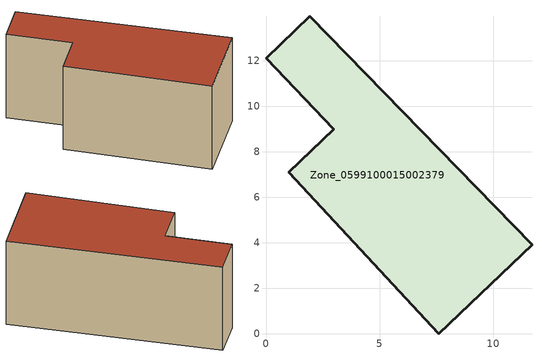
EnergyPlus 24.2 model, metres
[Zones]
Zone_0599100015002379
 floor ground (C_G): 1.92,13.96 11.7,3.92 7.6,0 1.01,7.1 2.98,8.99 0,12.11 z0.81
 wall outside (C_F): 11.7,3.92 1.92,13.96 0,12.11 2.98,8.99 1.01,7.1 7.6,0 11.7,3.92 z0.81:7.12
 roof outside (C_R): 7.6,0 11.7,3.92 1.92,13.96 0,12.11 2.98,8.99 1.01,7.1 z7.12
[BUILDING]
Pand.0599100015002379: North Axis=0; Terrain=City; Loads Convergence Tolerance Value=0.04; Temperature Convergence Tolerance Value=0.4; Solar Distribution=FullExterior; Maximum Number of Warmup Days=25; Minimum Number of Warmup Days=1
[Site:Location]
Rotterdam.The.Hague.AP_ZH_NLD Design_Conditions: Latitude=51.96; Longitude=4.45; Time Zone=1; Elevation=-4.5
[SITE:GROUNDTEMPERATURE:BUILDINGSURFACE]
18, 18, 18, 18, 18, 18, 18, 18, 18, 18, 18, 18
[MATERIAL] Thermal Absorptance=0.9; Solar Absorptance=0.7; Visible Absorptance=0.7
Name | Roughness | Thickness | Conductivity | Density | Specific Heat
G.TC.1975-1991 | MediumSmooth | 0.15 | 0.288461 | 540 | 1210
F.TC.1975-1991 | Rough | 0.3 | 0.230769 | 1920 | 840
R.TC.1975-1991 | MediumRough | 0.2 | 0.153846 | 1500 | 1000
[CONSTRUCTION]
C_G: G.TC.1975-1991
C_F: F.TC.1975-1991
C_R: R.TC.1975-1991
[ZONE]
Zone_0599100015002379: Type=1; Multiplier=1; Ceiling Height=Autocalculate; Volume=Autocalculate; Floor Area=autocalculate; Part of Total Floor Area=Yes
[ZONEINFILTRATION:DESIGNFLOWRATE]
Infil_Zone_0599100015002379: Zone or ZoneList or Space or SpaceList=Zone_0599100015002379; Schedule=AlwaysOn; Design Flow Rate Calculation Method=Flow/Area; Flow Rate per Floor Area=0.003; Constant Term Coefficient=1; Temperature Term Coefficient=0; Velocity Term Coefficient=0; Velocity Squared Term Coefficient=0
[HVACTEMPLATE:ZONE:IDEALLOADSAIRSYSTEM]
Zone_0599100015002379: Maximum Heating Supply Air Temperature=50; Minimum Cooling Supply Air Temperature=13; Maximum Heating Supply Air Humidity Ratio=0.0156; Minimum Cooling Supply Air Humidity Ratio=0.0077; Heating Limit=NoLimit; Cooling Limit=NoLimit; Dehumidification Control Type=ConstantSensibleHeatRatio; Cooling Sensible Heat Ratio=0.7; Dehumidification Setpoint=60; Humidification Control Type=None; Humidification Setpoint=30; Outdoor Air Method=None; Outdoor Air Flow Rate per Person=0.00944; Outdoor Air Flow Rate per Zone Floor Area=0; Outdoor Air Flow Rate per Zone=0; Demand Controlled Ventilation Type=None; Outdoor Air Economizer Type=NoEconomizer; Heat Recovery Type=None; Sensible Heat Recovery Effectiveness=0.7; Latent Heat Recovery Effectiveness=0.65
[ZONECONTROL:THERMOSTAT]
ThermostatControl_Zone_0599100015002379: Zone or ZoneList=Zone_0599100015002379; Control Type Schedule=DualSetpointControlType; Control 1=Thermostat_Zone_0599100015002379; Temperature Difference Between Cutout And Setpoint=0
[THERMOSTATSETPOINT:DUALSETPOINT]
Thermostat_Zone_0599100015002379: Heating Setpoint Temperature Schedule=HeatingSetpoint_Zone_0599100015002379; Cooling Setpoint Temperature Schedule=CoolingSetpoint_Zone_0599100015002379
[SCHEDULE:COMPACT]
HeatingSetpoint_Zone_0599100015002379: Through: 12/31, For: AllDays, Until: 24:00, 21
CoolingSetpoint_Zone_0599100015002379: Through: 12/31, For: AllDays, Until: 24:00, 24
DualSetpointControlType: Through: 12/31, For: AllDays, Until: 24:00, 4
AlwaysOn: Through: 12/31, For: AllDays, Until: 24:00, 1
